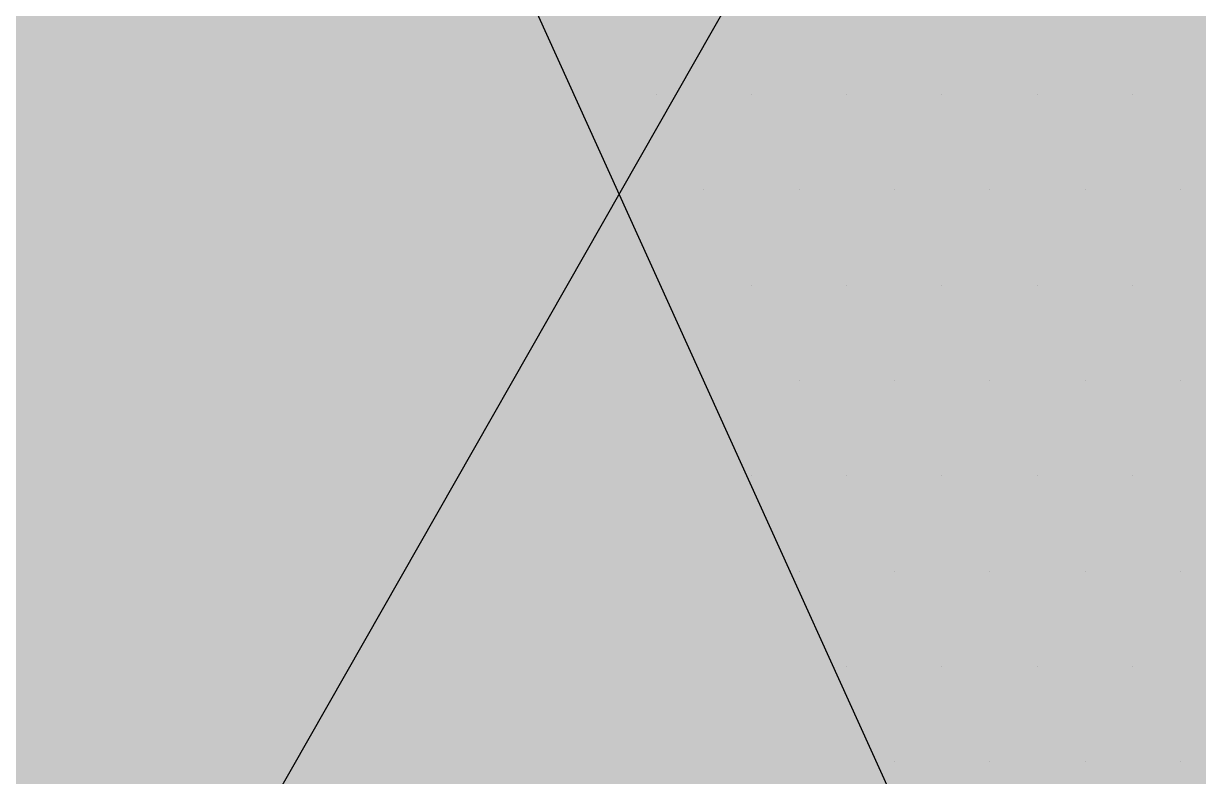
# Paper-space layout 'Layout1' of a CAD drawing. Extents: x -43 to 2298, y -18 to 768.
# Drawn here: x 138.205 to 138.884, y 255.027 to 255.462 of the extents above; entities that cross this region are included whole.
import ezdxf

# ---------------------------------------------------------------- set-up
doc = ezdxf.new("R2010")
doc.units = 0
doc.header["$LTSCALE"] = 2
doc.linetypes.add('CACHEX2', pattern=[0.75, 0.5, -0.25])
doc.layers.add('CARTOUCHE', color=7, linetype='Continuous')
doc.layers.add('LOGO', color=7, linetype='Continuous')

# ---------------------------------------------------------------- blocks, each defined once
blk = doc.blocks.new('A$C715108E3')
at = {"layer": 'LOGO', "color": 131}
for p, q in [((-12.4386, -24.3394), (-12.4386, -24.3394)), ((-12.3593, -24.3394), (-12.3593, -24.3394)), ((-12.2673, -24.3394), (-12.2673, -24.3394)), ((-12.1762, -24.3394), (-12.1762, -24.3394)), ((-12.0844, -24.3394), (-12.0844, -24.3394)), ((-11.9924, -24.3394), (-11.9924, -24.3394)), ((-11.9011, -24.3394), (-11.9011, -24.3394)), ((-12.3974, -24.4306), (-12.3974, -24.4306)), ((-12.3136, -24.4306), (-12.3136, -24.4306)), ((-12.2216, -24.4306), (-12.2216, -24.4306)), ((-12.1298, -24.4306), (-12.1298, -24.4306)), ((-12.0387, -24.4306), (-12.0387, -24.4306)), ((-11.9465, -24.4306), (-11.9465, -24.4306)), ((-11.8546, -24.4306), (-11.8546, -24.4306)), ((-12.3554, -24.5232), (-12.3554, -24.5232)), ((-12.2673, -24.5232), (-12.2673, -24.5232)), ((-12.1762, -24.5232), (-12.1762, -24.5232)), ((-12.0844, -24.5232), (-12.0844, -24.5232)), ((-11.9924, -24.5232), (-11.9924, -24.5232)), ((-11.9011, -24.5232), (-11.9011, -24.5232)), ((-12.3142, -24.6147), (-12.3142, -24.6147)), ((-12.3136, -24.6147), (-12.3136, -24.6147)), ((-12.2216, -24.6147), (-12.2216, -24.6147)), ((-12.1298, -24.6147), (-12.1298, -24.6147)), ((-12.0387, -24.6147), (-12.0387, -24.6147)), ((-11.9465, -24.6147), (-11.9465, -24.6147)), ((-11.8546, -24.6147), (-11.8546, -24.6147)), ((-12.2724, -24.7059), (-12.2724, -24.7059)), ((-12.2673, -24.7059), (-12.2673, -24.7059)), ((-12.1762, -24.7059), (-12.1762, -24.7059)), ((-12.0844, -24.7059), (-12.0844, -24.7059)), ((-11.9924, -24.7059), (-11.9924, -24.7059)), ((-11.9011, -24.7059), (-11.9011, -24.7059)), ((-12.231, -24.7985), (-12.231, -24.7985)), ((-12.2216, -24.7985), (-12.2216, -24.7985)), ((-12.1298, -24.7985), (-12.1298, -24.7985)), ((-12.0387, -24.7985), (-12.0387, -24.7985)), ((-11.9465, -24.7985), (-11.9465, -24.7985)), ((-11.8546, -24.7985), (-11.8546, -24.7985)), ((-12.1894, -24.8898), (-12.1894, -24.8898)), ((-12.1762, -24.8898), (-12.1762, -24.8898)), ((-12.0844, -24.8898), (-12.0844, -24.8898)), ((-11.9924, -24.8898), (-11.9924, -24.8898)), ((-11.9011, -24.8898), (-11.9011, -24.8898)), ((-12.1477, -24.9811), (-12.1477, -24.9811)), ((-12.1298, -24.9811), (-12.1298, -24.9811)), ((-12.0387, -24.9811), (-12.0387, -24.9811)), ((-11.9465, -24.9811), (-11.9465, -24.9811)), ((-11.8546, -24.9811), (-11.8546, -24.9811))]:
    blk.add_line(p, q, dxfattribs=at)
blk.add_lwpolyline([(-15.0643, -20.4719), (-16.7516, -22.8048), (-16.3741, -23.1322), (-15.8207, -23.5348), (-15.4563, -23.799), (-13.7331, -21.4856), (-11.9601, -25.3945), (-11.4761, -25.5469), (-10.7095, -25.798), (-10.0926, -25.8741), (-9.9674, -25.8741), (-12.5584, -19.9248)], dxfattribs=at)
blk = doc.blocks.new('A$C581E6685')
at = {"layer": 'LOGO'}
blk.add_hatch(color=32, dxfattribs=at).paths.add_polyline_path([(-39.8519, 24.2064), (-38.5844, 21.5046), (-46.2303, 8.0935)])
at = {"layer": 'LOGO', "color": 32}
blk.add_lwpolyline([(-39.8519, 24.2064), (-38.584, 21.5046), (-46.2303, 8.0935)], close=True, dxfattribs=at)
at = {"layer": 'LOGO', "color": 32, "linetype": 'CACHEX2', "ltscale": 1.5}
blk.add_ellipse((-38.0538, 23.8138), major_axis=(-19.0311, -3.534), ratio=0.590567, dxfattribs=at)
at = {"layer": 'LOGO', "color": 32}
blk.add_ellipse((-37.6144, 23.8499), major_axis=(-13.5768, -4.2839), ratio=0.791971, dxfattribs=at)
at = {"layer": 'CARTOUCHE'}
blk.add_blockref('A$C715108E3', (-31.6739, 36.3189), dxfattribs=at)

psp = doc.layouts.get("Layout1")

# ---------------------------------------------------------------- hatches: boundary and pattern name
at = {"layer": 'CARTOUCHE', "true_color": 0xffffff}
h = psp.add_hatch(color=7, dxfattribs=at)
h.dxf.hatch_style = 1
edge = h.paths.add_edge_path()
edge.add_spline(control_points=[(127.71967, 272.47485), (127.71967, 261.58368), (127.71967, 250.69252), (127.71967, 246.85252), (131.55967, 246.85252), (177.09893, 246.85252), (222.6382, 246.85252), (226.4782, 246.85252), (226.4782, 250.69252), (226.4782, 261.58368), (226.4782, 272.47485), (226.4782, 276.31485), (222.6382, 276.31485), (177.09893, 276.31485), (131.55967, 276.31485), (127.71967, 276.31485), (127.71967, 272.47485)], knot_values=[0, 0, 0, 1, 1, 2.570796, 2.570796, 3.570796, 3.570796, 5.141593, 5.141593, 6.141593, 6.141593, 7.712389, 7.712389, 8.712389, 8.712389, 10.283185, 10.283185, 10.283185], weights=[1, 1, 1, 0.707107, 1, 1, 1, 0.707107, 1, 1, 1, 0.707107, 1, 1, 1, 0.707107, 1], degree=2, periodic=0)

# ---------------------------------------------------------------- linework, layer by layer
at = {"layer": 'CARTOUCHE'}
psp.add_rational_spline([(127.71967, 272.47485), (127.71967, 261.58368), (127.71967, 250.69252), (127.71967, 246.85252), (131.55967, 246.85252), (177.09893, 246.85252), (222.6382, 246.85252), (226.4782, 246.85252), (226.4782, 250.69252), (226.4782, 261.58368), (226.4782, 272.47485), (226.4782, 276.31485), (222.6382, 276.31485), (177.09893, 276.31485), (131.55967, 276.31485), (127.71967, 276.31485), (127.71967, 272.47485)], [1, 1, 1, 0.707106781187, 1, 1, 1, 0.707106781187, 1, 1, 1, 0.707106781187, 1, 1, 1, 0.707106781187, 1], degree=2, knots=[0, 0, 0, 1, 1, 2.570796, 2.570796, 3.570796, 3.570796, 5.141593, 5.141593, 6.141593, 6.141593, 7.712389, 7.712389, 8.712389, 8.712389, 10.283185, 10.283185, 10.283185], dxfattribs=at)

# ---------------------------------------------------------------- block references
at = {"layer": 'CARTOUCHE', "xscale": 0.6, "yscale": 0.6, "zscale": 0.6}
psp.add_blockref('A$C581E6685', (164.99041, 248.2331), dxfattribs=at)

doc.saveas('drawing.dxf')
